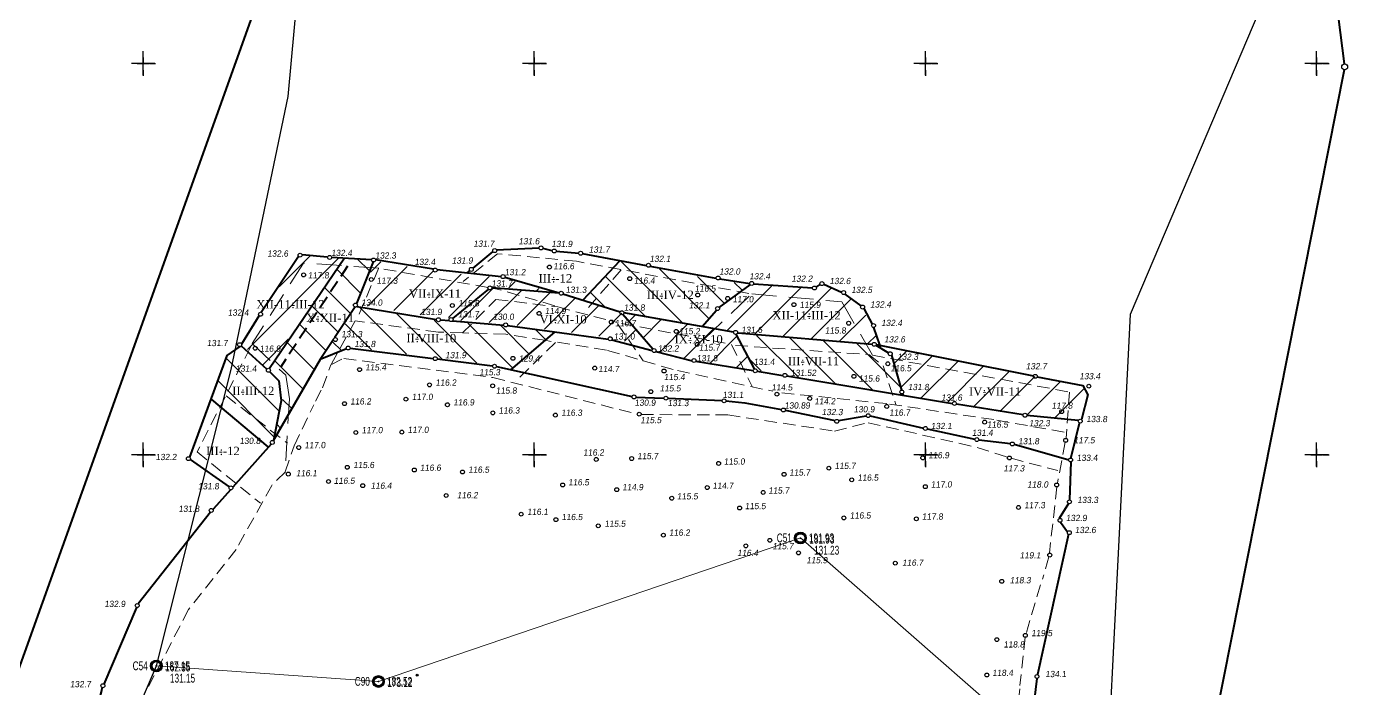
# Model space of a CAD drawing. Header units: millimetres. Extents: x 3232994 to 6468300, y 5635141 to 11269398.
# Drawn here: x 3233340 to 3234016, y 5635480 to 5635819 of the extents above; entities that cross this region are included whole.
import ezdxf
from ezdxf.enums import TextEntityAlignment as Align

# ---------------------------------------------------------------- set-up
doc = ezdxf.new("R2010")
doc.units = ezdxf.units.MM
doc.header["$LTSCALE"] = 2
doc.header["$PDMODE"] = 32
doc.header["$PDSIZE"] = 0.3
doc.linetypes.add('DASHED2', pattern=[9.525, 6.35, -3.175])
doc.linetypes.add('HIDDEN2', pattern=[4.7625, 3.175, -1.5875])
for name, color, linetype in [('в.доб.бровка', 7, 'Continuous'), ('ввскр.бровка', 7, 'Continuous'), ('вдб', 7, 'Continuous'), ('ВЫСОТЫ', 7, 'Continuous'), ('Гірничий відвід', 7, 'Continuous'), ('ИМЕНА', 7, 'Continuous'), ('Контур запасів', 7, 'Continuous'), ('кресты', 7, 'Continuous'), ('нвскр.бровка', 7, 'Continuous'), ('ндб', 7, 'Continuous'), ('ОШИБКИ', 7, 'Continuous'), ('ПИКЕТЫ', 7, 'Continuous'), ('ПРОМЫШЛЕННЫЕ', 7, 'Continuous'), ('ПУНКТЫ', 7, 'Continuous'), ('РЕЛЬЕФ', 7, 'Continuous')]:
    doc.layers.add(name, color=color, linetype=linetype)
doc.layers.add('вдбр', color=7, linetype='Continuous', lineweight=40)
doc.layers.add('ндбр', color=7, linetype='HIDDEN2', lineweight=20)
doc.styles.add('grad', font='grad.shx')
doc.styles.add('universw', font='universw.shx', dxfattribs={"oblique": 10})
doc.styles.add('user', font='symeteo.shx', dxfattribs={"height": 2.5})

# ---------------------------------------------------------------- blocks, each defined once
blk = doc.blocks.new('89_1')
h = blk.add_hatch(color=256)
h.paths.add_polyline_path([(-1.5, 0, 1), (1.5, 0, 1)])
h.paths.add_polyline_path([(1.1, 0, -1), (-1.1, 0, -1)], flags=16)
h.paths.add_polyline_path([(0.06, 0, -1), (-0.06, 0, -1)], flags=0)
for radius in [1.5, 1.1, 0.0622]:
    blk.add_circle((0, 0), radius)
at = {"color": 7, "linetype": 'Continuous', "style": 'user', "flags": 8}
blk.add_attdef('ddddd', (2.53, -1.14), '', height=2.5, dxfattribs=at)
at = {"color": 7, "linetype": 'Continuous', "style": 'grad', "oblique": 10, "width": 0.7}
for tag, p in [('P37', (6.48, 0.16)), ('P4', (6.45, -2.94))]:
    blk.add_attdef(tag, text='', height=2.5, dxfattribs=at).set_placement(p, align=Align.CENTER)
blk = doc.blocks.new('POINTINV')
at = {"layer": 'ПУНКТЫ', "color": 0, "linetype": 'Continuous'}
blk.add_point((0, 0), dxfattribs=at)
at = {"layer": 'ВЫСОТЫ', "color": 0, "style": 'grad', "width": 0.7}
blk.add_attdef('POINT_H', (1.6, -0.8), '', height=1.65, dxfattribs=at)
at = {"layer": 'ИМЕНА', "color": 0, "style": 'grad', "width": 0.7}
blk.add_attdef('POINT_NAM', text='', height=1.65, dxfattribs=at).set_placement((-1.6, -0.8), align=Align.RIGHT)
at = {"layer": 'ОШИБКИ', "color": 0, "linetype": 'Continuous', "style": 'grad', "width": 0.7, "flags": 1}
blk.add_attdef('POINT_MX', text='', height=1.65, dxfattribs=at).set_placement((-4.2077, 4.453385), align=Align.RIGHT)
blk.add_attdef('POINT_MY', (2.8923, 4.253385), '', height=1.65, dxfattribs=at)

msp = doc.modelspace()

# ---------------------------------------------------------------- hatches: boundary and pattern name
at = {"layer": 'ПИКЕТЫ', "linetype": 'Continuous'}
h = msp.add_hatch(color=7, dxfattribs=at)
edge = h.paths.add_edge_path()
edge.add_arc((3233540.13, 5635487.3), 0.48, 0, 360)

# ---------------------------------------------------------------- linework, layer by layer
at = {"color": 7}
for p, q in [((3233453.32, 5635653.87), (3233499.76, 5635700.31)), ((3233469.52, 5635685.79), (3233485.22, 5635701.49)), ((3233509.53, 5635700.11), (3233515.71, 5635693.94)), ((3233499.22, 5635694.71), (3233511.24, 5635682.68)), ((3233698.64, 5635663.46), (3233721.63, 5635686.45)), ((3233492.86, 5635685.35), (3233505.96, 5635672.25)), ((3233562.42, 5635668.68), (3233578.92, 5635685.18)), ((3233576.99, 5635667.54), (3233593.4, 5635683.95)), ((3233591.25, 5635666.07), (3233607.88, 5635682.71)), ((3233605.16, 5635664.27), (3233620.93, 5635680.05)), ((3233712.76, 5635661.86), (3233736.24, 5635685.34)), ((3233727.26, 5635660.65), (3233751.89, 5635685.28)), ((3233486.51, 5635675.98), (3233499.64, 5635662.85)), ((3233510.85, 5635675.22), (3233534.71, 5635651.36)), ((3233619.08, 5635662.47), (3233632.93, 5635676.33)), ((3233741.77, 5635659.44), (3233761.89, 5635679.56)), ((3233480.16, 5635666.62), (3233493.33, 5635653.45)), ((3233503.35, 5635667), (3233516.72, 5635653.63)), ((3233529.8, 5635671.98), (3233552.7, 5635649.08)), ((3233548.75, 5635668.75), (3233570.69, 5635646.81)), ((3233566.02, 5635667.19), (3233588.83, 5635644.38)), ((3233632.99, 5635660.67), (3233644.73, 5635672.41)), ((3233648.7, 5635668.53), (3233651.43, 5635671.26)), ((3233656.02, 5635660.13), (3233664.79, 5635668.9)), ((3233664.3, 5635652.69), (3233678.15, 5635666.54)), ((3233756.27, 5635658.23), (3233769.47, 5635671.43)), ((3233583.02, 5635665.91), (3233597.3, 5635651.63)), ((3233600.82, 5635663.83), (3233605.76, 5635658.88)), ((3233646.06, 5635658.02), (3233651.94, 5635663.91)), ((3233676.66, 5635649.34), (3233691.51, 5635664.18)), ((3233689.73, 5635646.7), (3233703.46, 5635660.42)), ((3233770.78, 5635657.02), (3233774.61, 5635660.85)), ((3233461.34, 5635646.17), (3233474.18, 5635659.02)), ((3233473.8, 5635657.26), (3233487.35, 5635643.71)), ((3233497, 5635657.63), (3233501.21, 5635653.43)), ((3233467.45, 5635647.9), (3233481.76, 5635633.59)), ((3233703.4, 5635644.64), (3233709.03, 5635650.28)), ((3233471.34, 5635628.3), (3233476.04, 5635623.59)), ((3233468.36, 5635615.56), (3233470.27, 5635613.65)), ((3233466.87, 5635609.19), (3233467.26, 5635608.8))]:
    msp.add_line(p, q, dxfattribs=at)
for p, q in [((3233514.75, 5635676.01), (3233534.98, 5635696.24)), ((3233516.34, 5635693.32), (3233521.61, 5635698.58)), ((3233528.2, 5635673.75), (3233548.35, 5635693.89)), ((3233644.46, 5635698.77), (3233675.76, 5635667.46)), ((3233663.96, 5635694.98), (3233689.09, 5635669.85)), ((3233541.66, 5635671.49), (3233562.56, 5635692.39)), ((3233556.07, 5635670.19), (3233577.02, 5635691.13)), ((3233586.98, 5635685.39), (3233590.22, 5635688.62)), ((3233636.47, 5635691.04), (3233656.72, 5635670.79)), ((3233683.47, 5635691.19), (3233696.97, 5635677.68)), ((3233702.26, 5635688.1), (3233706.15, 5635684.22)), ((3233601.29, 5635683.98), (3233602.29, 5635684.98)), ((3233628.98, 5635682.81), (3233635.94, 5635675.85)), ((3233735.19, 5635639.47), (3233713.62, 5635661.03)), ((3233754.08, 5635636.28), (3233730.76, 5635659.6)), ((3233772.98, 5635633.1), (3233747.9, 5635658.18)), ((3233786.88, 5635634.92), (3233765.05, 5635656.75)), ((3233776.63, 5635655.01), (3233777.38, 5635655.77)), ((3233784.11, 5635646.78), (3233790.47, 5635653.14)), ((3233442.82, 5635648.95), (3233469.36, 5635622.42)), ((3233716.06, 5635642.88), (3233710.36, 5635648.58)), ((3233787.72, 5635634.67), (3233803.55, 5635650.51)), ((3233797.7, 5635628.93), (3233816.64, 5635647.88)), ((3233811.24, 5635626.76), (3233829.73, 5635645.25)), ((3233824.79, 5635624.59), (3233842.81, 5635642.62)), ((3233838.33, 5635622.42), (3233855.9, 5635639.99)), ((3233438.48, 5635637.58), (3233466.83, 5635609.23)), ((3233851.88, 5635620.25), (3233868.99, 5635637.36)), ((3233866.13, 5635618.79), (3233880.97, 5635633.63))]:
    msp.add_line(p, q)
at = {"color": 7, "linetype": 'Continuous', "lineweight": 40}
for points in [[(3233502.96, 5635700.52), (3233464.57, 5635644.12)], [(3233517.55, 5635698.58), (3233509.13, 5635677.36)], [(3233558.2, 5635668.42), (3233584.38, 5635666.25)], [(3233660.55, 5635653.99), (3233645.36, 5635671.74)], [(3233586.34, 5635666.04), (3233610.41, 5635662.81)], [(3233774.66, 5635655.93), (3233781.1, 5635652.07)], [(3233782.61, 5635650.82), (3233787.76, 5635633.08)], [(3233788.32, 5635631.16), (3233788.56, 5635630.33)]]:
    msp.add_lwpolyline(points, dxfattribs=at)
at = {"color": 7, "linetype": 'HIDDEN2', "lineweight": 40}
msp.add_lwpolyline([(3233504.58, 5635696.45), (3233470.19, 5635644.66)], dxfattribs=at)
at = {"color": 7, "linetype": 'HIDDEN2', "lineweight": 20}
for points in [[(3233520.42, 5635695.21), (3233509.76, 5635670.28)], [(3233642.68, 5635666.67), (3233655.75, 5635648.02)], [(3233771.05, 5635651.23), (3233778.37, 5635645.41), (3233784.88, 5635625.67)]]:
    msp.add_lwpolyline(points, dxfattribs=at)
at = {"color": 7}
for centre in [(3233603.43, 5635705.74), (3233579.77, 5635704.34), (3233610.22, 5635704.16), (3233623.7, 5635703), (3233567.83, 5635694.76), (3233607.77, 5635695.93), (3233658.39, 5635696.87), (3233648.81, 5635690.02), (3233694, 5635690.36), (3233711.15, 5635687.58), (3233747.04, 5635687.47), (3233683.58, 5635681.66), (3233698.87, 5635679.89), (3233743.25, 5635685.24), (3233758.15, 5635682.93), (3233693.7, 5635674.75), (3233732.73, 5635676.73), (3233767.83, 5635675.51), (3233585.38, 5635666.37), (3233760.73, 5635667.24), (3233773.46, 5635666.04), (3233782, 5635651.62), (3233780.76, 5635646.5), (3233787.92, 5635632.08)]:
    msp.add_circle(centre, 1.01, dxfattribs=at)
at = {"layer": 'в.доб.бровка', "color": 7, "linetype": 'Continuous', "lineweight": 40}
for points in [[(3233509.29, 5635675.79), (3233550.02, 5635669.18)], [(3233552.03, 5635668.94), (3233556.6, 5635668.56)], [(3233610.41, 5635662.81), (3233637.82, 5635659.14)], [(3233639.68, 5635658.77), (3233660.25, 5635653.36)], [(3233662.17, 5635652.85), (3233680.7, 5635647.97)], [(3233682.43, 5635647.77), (3233711.95, 5635643.02)], [(3233713.94, 5635642.7), (3233727.11, 5635640.59)], [(3233713.94, 5635642.7), (3233727.11, 5635640.59)], [(3233729.07, 5635640.27), (3233813.82, 5635626.12)]]:
    msp.add_lwpolyline(points, dxfattribs=at)
at = {"layer": 'ввскр.бровка', "color": 7, "linetype": 'Continuous', "lineweight": 40}
for p, q in [((3233505.83, 5635654.47), (3233548.38, 5635649.27)), ((3233550.34, 5635649.06), (3233578.7, 5635645.4))]:
    msp.add_line(p, q, dxfattribs=at)
for points in [[(3233503.95, 5635654.14), (3233490.54, 5635648.72)], [(3233580.65, 5635645.06), (3233650.04, 5635629.78)], [(3233651.99, 5635629.51), (3233666.31, 5635628.98)], [(3233668.29, 5635628.9), (3233696.05, 5635627.68)], [(3233698.02, 5635627.53), (3233707.64, 5635626.47), (3233726.42, 5635623.19)], [(3233728.35, 5635622.83), (3233753.76, 5635617.5)], [(3233755.56, 5635617.48), (3233769.72, 5635619.92)], [(3233771.69, 5635619.89), (3233798.98, 5635613.61)], [(3233800.91, 5635613.18), (3233825.31, 5635607.98)], [(3233827.26, 5635607.65), (3233843.46, 5635605.79)], [(3233845.4, 5635605.42), (3233873.23, 5635597.47)], [(3233874.33, 5635596.35), (3233873.6, 5635576.92)], [(3233873.13, 5635575.07), (3233868.37, 5635567.36)], [(3233868.97, 5635565.5), (3233872.68, 5635560.62)], [(3233873.05, 5635559.31), (3233857.26, 5635487.57)], [(3233856.91, 5635485.64), (3233852.8, 5635451.87)]]:
    msp.add_lwpolyline(points, dxfattribs=at)
at = {"layer": 'вдб', "color": 7, "linetype": 'Continuous', "lineweight": 40}
for p, q in [((3233643.53, 5635699.03), (3233624.8, 5635679.08)), ((3233434.91, 5635628.27), (3233463.83, 5635603.98))]:
    msp.add_line(p, q, dxfattribs=at)
for points in [[(3233479.54, 5635701.32), (3233460.35, 5635672.79)], [(3233494.36, 5635700.94), (3233481.26, 5635702.17)], [(3233516.83, 5635699.69), (3233496.36, 5635700.77)], [(3233578.87, 5635703.89), (3233568.58, 5635695.44)], [(3233602.42, 5635705.68), (3233580.75, 5635704.58)], [(3233609.21, 5635704.22), (3233604.38, 5635705.43)], [(3233622.71, 5635702.85), (3233611.17, 5635703.82)], [(3233657.42, 5635696.59), (3233624.65, 5635702.66)], [(3233548.43, 5635694.85), (3233518.83, 5635699.7)], [(3233583.04, 5635690.99), (3233550.33, 5635694.59)], [(3233567.02, 5635694.16), (3233565.57, 5635692.96)], [(3233693.03, 5635690.09), (3233659.19, 5635696.27)], [(3233612.75, 5635682.54), (3233584.91, 5635690.55)], [(3233694.55, 5635675.29), (3233710.43, 5635686.88)], [(3233710.17, 5635687.36), (3233694.82, 5635689.78)], [(3233712.15, 5635687.44), (3233742.24, 5635685.34)], [(3233744.14, 5635685.7), (3233746.16, 5635686.97)], [(3233748.02, 5635687.25), (3233757.15, 5635683.03)], [(3233758.74, 5635682.11), (3233767, 5635676.09)], [(3233508.39, 5635675.61), (3233497.87, 5635659.76)], [(3233685.85, 5635665.54), (3233693.13, 5635673.92)], [(3233768.42, 5635674.69), (3233772.71, 5635666.71)], [(3233459.31, 5635671.16), (3233450.34, 5635656.47)], [(3233701.91, 5635662.72), (3233645.82, 5635672.57)], [(3233610.3, 5635662.73), (3233587.92, 5635643.46)], [(3233712.65, 5635643.88), (3233703.27, 5635661.61)], [(3233704.13, 5635662.32), (3233772.79, 5635656.53)], [(3233773.5, 5635665.03), (3233776.54, 5635656.24)], [(3233449.47, 5635655.33), (3233442.89, 5635650.76), (3233423.81, 5635598.78)], [(3233450.2, 5635655.72), (3233463.3, 5635643.81)], [(3233497.36, 5635658.99), (3233490.54, 5635648.72)], [(3233774.8, 5635656.43), (3233855.17, 5635640.27)], [(3233490.54, 5635648.72), (3233466.56, 5635607.15)], [(3233464.76, 5635642.43), (3233469.48, 5635637.84), (3233470.61, 5635627.54), (3233466.64, 5635607.29)], [(3233857.11, 5635639.89), (3233880.45, 5635635.35), (3233882.98, 5635630.68), (3233879.71, 5635618)], [(3233874.39, 5635598.08), (3233878.84, 5635616.2)], [(3233465.46, 5635605.47), (3233445.81, 5635583.44)], [(3233424.11, 5635597.64), (3233444.04, 5635583.63)], [(3233444.62, 5635582.09), (3233435.93, 5635572.35), (3233435.71, 5635572.08)], [(3233434.53, 5635570.59), (3233397.5, 5635523.78)], [(3233396.65, 5635521.96), (3233379.93, 5635482.78)], [(3233379.15, 5635480.94), (3233378.83, 5635480.21), (3233363.13, 5635420.09)]]:
    msp.add_lwpolyline(points, dxfattribs=at)
at = {"layer": 'вдбр', "color": 7, "linetype": 'Continuous', "lineweight": 40}
for points in [[(3233576.55, 5635684.61), (3233558.23, 5635669.73)], [(3233612.75, 5635682.57), (3233578.31, 5635685.38)], [(3233643.83, 5635672.81), (3233614.68, 5635682.16)], [(3233849.92, 5635620.33), (3233815.94, 5635625.78)], [(3233878.14, 5635617.43), (3233851.88, 5635620.09)]]:
    msp.add_lwpolyline(points, dxfattribs=at)
at = {"layer": 'Гірничий відвід', "color": 7, "linetype": 'Continuous', "lineweight": 40}
for points in [[(3233980.28, 5636064.57), (3234014.12, 5635799.79)], [(3233289.93, 5635360.72), (3233466.87, 5635855.06)], [(3234014.01, 5635796.82), (3233939.73, 5635422.18)]]:
    msp.add_lwpolyline(points, dxfattribs=at)
at = {"layer": 'Контур запасів', "color": 5}
for points in [[(3233500.56, 5636033.68), (3233531.12, 5636161.14), (3233677.57, 5636160.94), (3233863.62, 5636186.1), (3233938.34, 5636043.12), (3233976.25, 5635840.16), (3233904.73, 5635671.71), (3233892.02, 5635420.86), (3233850.77, 5635332.58), (3233782.32, 5635239.75), (3233681.44, 5635245.91)], [(3233461.27, 5635251.01), (3233461.15, 5635251.02), (3233358.47, 5635271.45), (3233358.83, 5635380.03), (3233406.88, 5635492.02), (3233445.08, 5635643.63), (3233474.1, 5635783.18), (3233485.44, 5635905.91), (3233500.56, 5636033.68)]]:
    msp.add_lwpolyline(points, dxfattribs=at)
at = {"layer": 'Контур запасів', "color": 5, "linetype": 'Continuous', "lineweight": 15}
msp.add_lwpolyline([(3233406.76, 5635492.03), (3233520.33, 5635484.08), (3233736.06, 5635557.44), (3233892.02, 5635420.86)], dxfattribs=at)
at = {"layer": 'кресты'}
for p, q in [((3233400, 5635800.32), (3233400, 5635806.33)), ((3233600, 5635800.32), (3233600, 5635806.33)), ((3233800, 5635800.32), (3233800, 5635806.33)), ((3234000, 5635800.32), (3234000, 5635806.33)), ((3233400, 5635800), (3233393.99, 5635800)), ((3233406.01, 5635800), (3233400, 5635800)), ((3233400, 5635793.99), (3233400, 5635800)), ((3233600, 5635800), (3233593.99, 5635800)), ((3233606.01, 5635800), (3233600, 5635800)), ((3233600, 5635793.99), (3233600, 5635800)), ((3233800, 5635800), (3233793.99, 5635800)), ((3233806.01, 5635800), (3233800, 5635800)), ((3233800, 5635793.99), (3233800, 5635800)), ((3234000, 5635800), (3233993.99, 5635800)), ((3234006.01, 5635800), (3234000, 5635800)), ((3234000, 5635793.99), (3234000, 5635800)), ((3233400, 5635600.32), (3233400, 5635606.33)), ((3233600, 5635600.32), (3233600, 5635606.33)), ((3233800, 5635600.32), (3233800, 5635606.33)), ((3234000, 5635600.32), (3234000, 5635606.33)), ((3233400, 5635600), (3233393.99, 5635600)), ((3233406.01, 5635600), (3233400, 5635600)), ((3233400, 5635593.99), (3233400, 5635600)), ((3233600, 5635600), (3233593.99, 5635600)), ((3233606.01, 5635600), (3233600, 5635600)), ((3233600, 5635593.99), (3233600, 5635600)), ((3233800, 5635600), (3233793.99, 5635600)), ((3233806.01, 5635600), (3233800, 5635600)), ((3233800, 5635593.99), (3233800, 5635600)), ((3234000, 5635600), (3233993.99, 5635600)), ((3234006.01, 5635600), (3234000, 5635600)), ((3234000, 5635593.99), (3234000, 5635600))]:
    msp.add_line(p, q, dxfattribs=at)
at = {"layer": 'кресты', "color": 7, "linetype": 'Continuous'}
for p, q in [((3233400, 5635797), (3233400, 5635803)), ((3233400, 5635797), (3233400, 5635803)), ((3233400, 5635803), (3233400, 5635800)), ((3233600, 5635797), (3233600, 5635803)), ((3233600, 5635803), (3233600, 5635800)), ((3233800, 5635797), (3233800, 5635803)), ((3233800, 5635797), (3233800, 5635803)), ((3233800, 5635803), (3233800, 5635800)), ((3234000, 5635797), (3234000, 5635803)), ((3234000, 5635803), (3234000, 5635800)), ((3233397, 5635800), (3233403, 5635800)), ((3233397, 5635800), (3233403, 5635800)), ((3233397, 5635800), (3233400, 5635800)), ((3233400, 5635796.67), (3233400, 5635793.67)), ((3233403.33, 5635800), (3233406.33, 5635800)), ((3233597, 5635800), (3233603, 5635800)), ((3233597, 5635800), (3233600, 5635800)), ((3233600, 5635796.67), (3233600, 5635793.67)), ((3233603.33, 5635800), (3233606.33, 5635800)), ((3233797, 5635800), (3233803, 5635800)), ((3233797, 5635800), (3233803, 5635800)), ((3233797, 5635800), (3233800, 5635800)), ((3233800, 5635796.67), (3233800, 5635793.67)), ((3233803.33, 5635800), (3233806.33, 5635800)), ((3233997, 5635800), (3234003, 5635800)), ((3233997, 5635800), (3234000, 5635800)), ((3234000, 5635796.67), (3234000, 5635793.67)), ((3234003.33, 5635800), (3234006.33, 5635800)), ((3233397, 5635600), (3233403, 5635600)), ((3233397, 5635600), (3233400, 5635600)), ((3233400, 5635597), (3233400, 5635603)), ((3233400, 5635603), (3233400, 5635600)), ((3233403.33, 5635600), (3233406.33, 5635600)), ((3233597, 5635600), (3233603, 5635600)), ((3233597, 5635600), (3233600, 5635600)), ((3233600, 5635597), (3233600, 5635603)), ((3233600, 5635603), (3233600, 5635600)), ((3233603.33, 5635600), (3233606.33, 5635600)), ((3233797, 5635600), (3233803, 5635600)), ((3233797, 5635600), (3233803, 5635600)), ((3233797, 5635600), (3233800, 5635600)), ((3233800, 5635597), (3233800, 5635603)), ((3233800, 5635597), (3233800, 5635603)), ((3233800, 5635603), (3233800, 5635600)), ((3233803.33, 5635600), (3233806.33, 5635600)), ((3233997, 5635600), (3234003, 5635600)), ((3233997, 5635600), (3234003, 5635600)), ((3233997, 5635600), (3234000, 5635600)), ((3234000, 5635597), (3234000, 5635603)), ((3234000, 5635597), (3234000, 5635603)), ((3234000, 5635603), (3234000, 5635600)), ((3234003.33, 5635600), (3234006.33, 5635600)), ((3233400, 5635596.67), (3233400, 5635593.67)), ((3233600, 5635596.67), (3233600, 5635593.67)), ((3233800, 5635596.67), (3233800, 5635593.67)), ((3234000, 5635596.67), (3234000, 5635593.67))]:
    msp.add_line(p, q, dxfattribs=at)
at = {"layer": 'кресты', "linetype": 'Continuous'}
for p, q in [((3233600, 5635797), (3233600, 5635803)), ((3233597, 5635800), (3233603, 5635800)), ((3233397, 5635600), (3233403, 5635600)), ((3233400, 5635597), (3233400, 5635603))]:
    msp.add_line(p, q, dxfattribs=at)
at = {"layer": 'кресты', "color": 5, "linetype": 'Continuous'}
for p, q in [((3234000, 5635797), (3234000, 5635803)), ((3233997, 5635800), (3234003, 5635800)), ((3233597, 5635600), (3233603, 5635600)), ((3233600, 5635597), (3233600, 5635603))]:
    msp.add_line(p, q, dxfattribs=at)
at = {"layer": 'кресты', "color": 7, "linetype": 'Continuous', "lineweight": 40}
msp.add_line((3233518.49, 5635486.45), (3233518.44, 5635486.13), dxfattribs=at)
at = {"layer": 'нвскр.бровка'}
msp.add_circle((3234014.31, 5635798.29), 1.51, dxfattribs=at)
at = {"layer": 'ндб', "color": 7, "linetype": 'HIDDEN2', "lineweight": 20}
for points in [[(3233709.77, 5635682.48), (3233621.58, 5635698.91), (3233581.27, 5635702.77), (3233563.65, 5635688.53)], [(3233576.33, 5635685.55), (3233520.48, 5635695.36)], [(3233644.34, 5635694.45), (3233625.55, 5635672.91)], [(3233610.56, 5635676.18), (3233581.08, 5635684.72), (3233578.31, 5635685.2)], [(3233454.89, 5635654.91), (3233427.64, 5635601.47), (3233459.99, 5635575.16)], [(3233610.83, 5635657.34), (3233590.36, 5635637.3)], [(3233702.85, 5635655.85), (3233770.53, 5635651.27)], [(3233772.84, 5635650.91), (3233873.64, 5635632.04), (3233871.89, 5635608.51), (3233871.86, 5635608.34)], [(3233442.42, 5635630.1), (3233473.8, 5635605.84)], [(3233871.48, 5635606.39), (3233867.47, 5635585.46)]]:
    msp.add_lwpolyline(points, dxfattribs=at)
at = {"layer": 'ндб', "color": 7, "linetype": 'DASHED2', "lineweight": 20}
for points in [[(3233520.48, 5635695.36), (3233482.02, 5635698), (3233455.76, 5635656.83), (3233473.03, 5635640.63), (3233474.79, 5635628.66), (3233472.68, 5635591.25)], [(3233686.78, 5635659.13), (3233711.15, 5635682.27), (3233757.26, 5635678.17), (3233772.98, 5635650.86)]]:
    msp.add_lwpolyline(points, dxfattribs=at)
at = {"layer": 'ндбр', "color": 7, "linetype": 'HIDDEN2', "lineweight": 20}
for points in [[(3233563.37, 5635662.32), (3233580.36, 5635679.41), (3233612, 5635675.54), (3233641.95, 5635667.72), (3233641.97, 5635667.68)], [(3233563.35, 5635662.32), (3233550.89, 5635662.69), (3233508.47, 5635668.45), (3233496.35, 5635646.43)], [(3233644.64, 5635667.11), (3233700.82, 5635656.36), (3233711.38, 5635634.89)], [(3233605.37, 5635658.5), (3233585.51, 5635661.67), (3233563.37, 5635662.32)], [(3233671, 5635643.59), (3233636.93, 5635653.47), (3233605.38, 5635658.5)], [(3233491.67, 5635634.25), (3233496.01, 5635645.99), (3233501.91, 5635648.95)], [(3233502.63, 5635649.22), (3233578.83, 5635639.48), (3233652.67, 5635620.78)], [(3233673.24, 5635643.08), (3233722.01, 5635632.44)], [(3233488.23, 5635627.33), (3233491.42, 5635633.91)], [(3233870.94, 5635611.53), (3233834.98, 5635617.96), (3233780.2, 5635626.11), (3233724.31, 5635631.91)], [(3233472.68, 5635591.28), (3233477.17, 5635604.56), (3233487.37, 5635625.57)], [(3233654.63, 5635620.54), (3233698.94, 5635620.32), (3233753.41, 5635612.1), (3233770.66, 5635616.39), (3233826.38, 5635603.76), (3233842, 5635598.75)], [(3233843.88, 5635598.19), (3233867.65, 5635591.94)], [(3233472.75, 5635591.25), (3233465.78, 5635584.34), (3233447.57, 5635551.52), (3233437, 5635538.23)], [(3233867.22, 5635583.58), (3233863.34, 5635549.66)], [(3233863.02, 5635547.86), (3233859.82, 5635536.4)], [(3233435.79, 5635536.7), (3233423.28, 5635520.96), (3233384.01, 5635445.55)], [(3233858.77, 5635533.45), (3233851.42, 5635508.56)], [(3233851.03, 5635506.65), (3233848.2, 5635482.07)], [(3233847.65, 5635473.99), (3233848.5, 5635482.44)]]:
    msp.add_lwpolyline(points, dxfattribs=at)
at = {"layer": 'ПИКЕТЫ', "color": 7}
for centre in [(3233480.26, 5635702.03), (3233495.36, 5635700.84), (3233517.83, 5635699.55), (3233549.34, 5635694.4), (3233584.04, 5635691.06), (3233577.3, 5635685.28), (3233613.76, 5635682.56), (3233508.59, 5635676.51), (3233644.81, 5635672.58), (3233460.07, 5635671.82), (3233551.02, 5635669.03), (3233557.45, 5635669.1), (3233498.36, 5635658.88), (3233638.82, 5635659.29), (3233702.9, 5635662.55), (3233449.36, 5635656.27), (3233661.26, 5635653.26), (3233773.79, 5635656.45), (3233589.09, 5635649.29), (3233681.69, 5635648.17), (3233464.09, 5635643.18), (3233630.92, 5635644.28), (3233666.34, 5635642.8), (3233712.95, 5635642.9), (3233728.11, 5635640.6), (3233728.11, 5635640.6), (3233724.02, 5635630.96), (3233740.86, 5635628.77), (3233780.22, 5635624.69), (3233814.83, 5635626.22), (3233830.26, 5635616.68), (3233879.14, 5635617.16), (3233466.06, 5635606.28), (3233423.17, 5635598), (3233444.88, 5635583.07), (3233434.85, 5635571.54), (3233396.99, 5635522.91), (3233379.43, 5635481.91)]:
    msp.add_circle(centre, 1.01, dxfattribs=at)
at = {"layer": 'ПИКЕТЫ'}
for centre in [(3233482.08, 5635691.93), (3233516.67, 5635689.61), (3233558.09, 5635676.27), (3233602.46, 5635672.26), (3233639.41, 5635667.84), (3233672.58, 5635663.05), (3233457.34, 5635654.44), (3233504.85, 5635654.55), (3233683.26, 5635656.39), (3233549.36, 5635649.11), (3233579.68, 5635645.23), (3233510.68, 5635643.51), (3233763.41, 5635640.07), (3233856.15, 5635640.09), (3233546.42, 5635635.7), (3233578.72, 5635635.2), (3233659.58, 5635632.24), (3233883.51, 5635635.04), (3233502.96, 5635626.11), (3233534.36, 5635628.41), (3233555.59, 5635625.56), (3233651, 5635629.55), (3233667.3, 5635628.9), (3233697.03, 5635627.58), (3233578.79, 5635621.39), (3233610.79, 5635620.26), (3233653.66, 5635620.72), (3233727.36, 5635622.88), (3233770.7, 5635620), (3233850.89, 5635620.18), (3233869.64, 5635622.04), (3233508.76, 5635611.37), (3233532.3, 5635611.57), (3233754.66, 5635617.08), (3233799.96, 5635613.45), (3233826.28, 5635607.76), (3233844.41, 5635605.52), (3233871.69, 5635607.36), (3233479.58, 5635603.66), (3233631.68, 5635597.6), (3233649.79, 5635598.04), (3233798.59, 5635598.38), (3233842.91, 5635598.35), (3233504.39, 5635593.58), (3233538.68, 5635592.19), (3233563.32, 5635591.18), (3233694.25, 5635595.57), (3233750.61, 5635593.12), (3233874.21, 5635597.33), (3233474.25, 5635590.11), (3233494.79, 5635586.32), (3233512.3, 5635584.2), (3233614.53, 5635584.56), (3233727.71, 5635589.98), (3233762.29, 5635587.16), (3233867.07, 5635584.56), (3233554.97, 5635579.16), (3233642.16, 5635582.13), (3233670.3, 5635577.76), (3233688.43, 5635583.21), (3233717.01, 5635580.73), (3233799.92, 5635583.68), (3233704.99, 5635572.78), (3233847.59, 5635573.06), (3233873.61, 5635575.94), (3233593.32, 5635569.6), (3233611.05, 5635566.79), (3233758.27, 5635567.7), (3233795.34, 5635567.23), (3233868.81, 5635566.47), (3233632.71, 5635563.64), (3233666.01, 5635558.9), (3233873.55, 5635560.16), (3233708.14, 5635553.39), (3233720.45, 5635556.26), (3233735.08, 5635549.8), (3233784.57, 5635544.59), (3233863.56, 5635548.7), (3233839.02, 5635535.28), (3233836.47, 5635505.48), (3233851.07, 5635507.64), (3233831.38, 5635487.39), (3233857, 5635486.62)]:
    msp.add_circle(centre, 0.989, dxfattribs=at)
at = {"layer": 'ПИКЕТЫ', "color": 7, "linetype": 'Continuous'}
msp.add_circle((3233540.13, 5635487.3, 163.64), 0.48, dxfattribs=at)
at = {"layer": 'РЕЛЬЕФ', "color": 7, "linetype": 'Continuous', "lineweight": 20}
msp.add_line((3233532.3, 5635488.15), (3233532.25, 5635488.15), dxfattribs=at)

# ---------------------------------------------------------------- block references
at = {"layer": 'ПРОМЫШЛЕННЫЕ', "color": 7, "linetype": 'Continuous', "xscale": 2, "yscale": 2, "zscale": 2, "rotation": 353.291126940981}
for p in [(3233736.06, 5635557.44), (3233406.76, 5635492.03), (3233520.33, 5635484.08)]:
    msp.add_blockref('89_1', p, dxfattribs=at)
at = {"layer": 'ПУНКТЫ', "color": 7, "linetype": 'Continuous', "xscale": 2.727815320212315, "yscale": 2.727815320212315, "zscale": 2.727815320212315}
for p, values in [((3233736.06, 5635557.43), {'POINT_NAM': 'C51', 'POINT_H': '191.93'}), ((3233406.76, 5635492.02), {'POINT_NAM': 'C54', 'POINT_H': '187.15'}), ((3233520.32, 5635484.07), {'POINT_NAM': 'C90', 'POINT_H': '182.52'})]:
    msp.add_blockref('POINTINV', p, dxfattribs=at).add_auto_attribs(values)

# ---------------------------------------------------------------- texts
at = {"color": 2, "char_height": 4.2899, "attachment_point": 1}
for s, insert, width in [('{\\fTimes New Roman|b0|i0|c0|p18;\\C7;III--12}', (3233602.14, 5635692.34), 6.2157), ('{\\fTimes New Roman|b0|i0|c0|p18;\\C7;VII-IX-11}', (3233535.9, 5635684.54), 25.9494), ('{\\fTimes New Roman|b0|i0|c0|p18;\\C7;III-IV-12}', (3233657.47, 5635683.88), 6.2157), ('{\\fTimes New Roman|b0|i0|c0|p18;\\C7;XII-11-III-12}', (3233457.88, 5635679.05), 19.8461), ('{\\fTimes New Roman|b0|i0|c0|p18;\\C7;XII-11-III-12}', (3233721.76, 5635673.43), 19.8461), ('{\\fTimes New Roman|b0|i0|c0|p18;\\C7;X-XII-11}', (3233483.4, 5635672.09), 19.8461), ('{\\fTimes New Roman|b0|i0|c0|p18;\\C7;VI-}', (3233602.64, 5635671.47), 6.2157), ('{\\fTimes New Roman|b0|i0|c0|p18;\\C7;XI-10}', (3233611.34, 5635671.41), 6.2157), ('{\\fTimes New Roman|b0|i0|c0|p18;\\C7;II-}', (3233534.61, 5635661.81), 6.2157), ('{\\fTimes New Roman|b0|i0|c0|p18;\\C7;VIII-10}', (3233540.31, 5635661.79), 6.2157), ('{\\fTimes New Roman|b0|i0|c0|p18;\\C7;IX-}', (3233671.7, 5635661.23), 6.2157), ('{\\fTimes New Roman|b0|i0|c0|p18;\\C7;XI-10}', (3233680.89, 5635661.17), 6.2157), ('{\\fTimes New Roman|b0|i0|c0|p18;\\C7;III-VII-11}', (3233729.62, 5635650.04), 6.2157), ('{\\fTimes New Roman|b0|i0|c0|p18;\\C7;II-III-12}', (3233445.53, 5635634.79), 6.2157), ('{\\fTimes New Roman|b0|i0|c0|p18;\\C7;IV-VII-11}', (3233822.26, 5635634.47), 6.2157), ('{\\fTimes New Roman|b0|i0|c0|p18;\\C7;III--12}', (3233432.19, 5635604.08), 6.2157)]:
    msp.add_mtext(s, dxfattribs=dict(at, insert=insert, width=width))
at = {"color": 7, "char_height": 4, "width": 1.2337, "attachment_point": 1}
for insert in [(3233609.11, 5635692.11), (3233545.36, 5635684.17), (3233664.36, 5635683.69), (3233475.81, 5635678.94), (3233488.6, 5635672.01), (3233609.95, 5635671.25), (3233739.75, 5635673.43), (3233539.34, 5635661.55), (3233679.01, 5635661.01), (3233736.46, 5635649.82), (3233450.26, 5635634.54), (3233829.33, 5635634.25), (3233439.16, 5635603.85)]:
    msp.add_mtext('{\\fTimes New Roman|b0|i0|c204|p18;:}', dxfattribs=dict(at, insert=insert))
at = {"style": 'universw', "oblique": 10}
for tag, p in [('131.7', (3233574.15, 5635706.31, 327.28)), ('131.6', (3233597.24, 5635707.53, 327.28)), ('131.9', (3233614.07, 5635706.16, 327.28)), ('131.9', (3233563.16, 5635697.68, 327.28)), ('131.7', (3233633.17, 5635703.28, 327.28)), ('132.1', (3233664.27, 5635698.59, 327.28)), ('132.0', (3233699.88, 5635692.08, 327.28)), ('132.4', (3233715.22, 5635689.62, 327.28)), ('132.2', (3233736.81, 5635688.4, 327.28)), ('132.6', (3233756.27, 5635687.22, 327.28)), ('132.5', (3233767.38, 5635682.68, 327.28)), ('132.1', (3233684.35, 5635674.78, 327.28)), ('132.4', (3233777.06, 5635675.25, 327.28)), ('132.4', (3233782.69, 5635665.78, 327.28)), ('132.3', (3233790.88, 5635648.52, 327.28)), ('131.8', (3233796.35, 5635633.02, 327.28))]:
    msp.add_attdef(tag, text='', height=3.2, dxfattribs=at).set_placement(p, align=Align.CENTER)
at = {"style": 'universw', "oblique": 6}
msp.add_attdef('130.0', (3233578.95, 5635668.97, 129.68), '', height=3.2, dxfattribs=at)
at = {"layer": 'ВЫСОТЫ', "style": 'universw', "oblique": 6}
for tag, p in [('132.6', (3233463.53, 5635701.26, 131.51)), ('132.4', (3233496.2, 5635701.56, 131.51)), ('132.3', (3233518.67, 5635700.27, 131.51)), ('132.4', (3233538.79, 5635697, 131.51)), ('117.8', (3233484.33, 5635690.13, 116.21)), ('131.2', (3233584.88, 5635691.79, 131.51)), ('116.6', (3233609.76, 5635694.79, 115.72)), ('117.3', (3233519.45, 5635687.39, 131.64)), ('131.7', (3233578.14, 5635686, 131.51)), ('116.4', (3233650.98, 5635687.46, 115.72)), ('116.5', (3233682.07, 5635683.35, 115.72)), ('131.3', (3233616.04, 5635682.77, 131.51)), ('117.0', (3233701.39, 5635677.89, 115.72)), ('132.4', (3233443.34, 5635671.06, 131.51)), ('134.0', (3233511.65, 5635676.17, 131.02)), ('131.9', (3233542.11, 5635671.42, 131.51)), ('131.7', (3233561.08, 5635670.26, 131.51)), ('115.8', (3233561.18, 5635675.88, 131.64)), ('114.9', (3233605.48, 5635671.9, 131.64)), ('131.8', (3233645.86, 5635673.65, 131.33)), ('115.9', (3233735.71, 5635675.04, 115.72)), ('116.7', (3233641.28, 5635665.67, 131.64)), ('131.3', (3233501.39, 5635660.09, 131.51)), ('131.0', (3233640.68, 5635658.89, 131.33)), ('115.2', (3233674.04, 5635661.53, 131.64)), ('131.6', (3233705.9, 5635662.22, 131.1)), ('115.8', (3233748.68, 5635661.95, 115.72)), ('131.7', (3233432.63, 5635655.51, 131.51)), ('116.9', (3233459.6, 5635652.64, 116.21)), ('132.2', (3233663.23, 5635652.75, 131.33)), ('115.7', (3233684.2, 5635653.2, 131.64)), ('115.4', (3233513.64, 5635643.07, 116.21)), ('131.8', (3233683.06, 5635647.74, 131.33)), ('131.4', (3233712.22, 5635645.92, 131.1)), ('116.5', (3233782.12, 5635642.62, 115.72)), ('131.4', (3233447.36, 5635642.42, 131.51)), ('115.3', (3233571.91, 5635640.57, 131.64)), ('114.7', (3233632.75, 5635642.22, 115.69)), ('115.4', (3233666.36, 5635638.13, 115.69)), ('131.52', (3233731.11, 5635640.27, 131.1)), ('131.5', (3233731.11, 5635640.27, 131.1)), ('115.6', (3233765.88, 5635637.37, 115.72)), ('116.2', (3233549.51, 5635635.31, 131.64)), ('115.8', (3233580.39, 5635631.21, 131.64)), ('114.5', (3233721.31, 5635632.85, 115.72)), ('116.2', (3233505.92, 5635625.68, 116.21)), ('117.0', (3233537.46, 5635628.02, 131.64)), ('116.9', (3233558.64, 5635625.18, 131.64)), ('130.9', (3233651.33, 5635625.02, 130.93)), ('131.3', (3233668.25, 5635624.84, 131.33)), ('131.1', (3233696.31, 5635629.05, 131.12)), ('130.89', (3233727.94, 5635623.59, 130.89)), ('114.2', (3233743.26, 5635625.71, 115.72)), ('116.3', (3233581.84, 5635621.07, 131.64)), ('116.3', (3233613.82, 5635619.9, 131.64)), ('130.9', (3233763.32, 5635621.65, 130.86)), ('116.7', (3233781.5, 5635619.97, 116.92)), ('133.8', (3233882.22, 5635616.66, 133.38)), ('117.0', (3233511.79, 5635611.01, 116.95)), ('117.0', (3233535.33, 5635611.15, 117)), ('132.1', (3233802.87, 5635613.08, 132.12)), ('131.4', (3233823.84, 5635609.66, 131.37)), ('116.5', (3233831.54, 5635613.87, 116.92)), ('130.8', (3233449.33, 5635605.51, 131.51)), ('117.0', (3233482.54, 5635603.35, 115.6)), ('131.8', (3233847.46, 5635605.31, 131.84)), ('132.2', (3233406.44, 5635597.24, 131.51)), ('116.2', (3233625.02, 5635599.57, 116.2)), ('115.7', (3233652.7, 5635597.73, 115.69)), ('116.9', (3233801.46, 5635598.15, 116.92)), ('133.4', (3233877.35, 5635596.86, 133.38)), ('115.6', (3233507.52, 5635593.16, 115.6)), ('116.6', (3233541.64, 5635591.78, 131.64)), ('116.5', (3233566.31, 5635590.78, 131.64)), ('115.0', (3233696.96, 5635594.96, 114.7)), ('115.7', (3233730.42, 5635589.37, 114.7)), ('115.7', (3233753.6, 5635592.67, 115.72)), ('131.8', (3233428.14, 5635582.3, 131.51)), ('116.5', (3233617.38, 5635584.31, 116.54)), ('114.9', (3233645.04, 5635581.86, 114.91)), ('114.7', (3233691.15, 5635582.6, 114.7)), ('116.5', (3233765.28, 5635586.7, 115.72)), ('117.0', (3233802.84, 5635583.24, 117.83)), ('115.5', (3233673.01, 5635577.15, 114.7)), ('115.7', (3233719.72, 5635580.12, 114.7)), ('133.3', (3233877.67, 5635575.29, 133.32)), ('131.8', (3233418.12, 5635570.78, 131.51)), ('116.1', (3233596.4, 5635569.26, 116.09)), ('115.5', (3233707.7, 5635572.17, 114.7)), ('117.3', (3233850.51, 5635572.63, 117.83)), ('116.5', (3233614, 5635566.57, 116.46)), ('115.5', (3233635.99, 5635563.16, 115.53)), ('116.5', (3233761.37, 5635567.37, 116.54)), ('117.8', (3233798.27, 5635566.8, 117.83)), ('132.9', (3233871.87, 5635566.08, 132.91)), ('116.2', (3233668.96, 5635558.59, 116.2)), ('132.6', (3233876.45, 5635559.93, 132.61)), ('132.9', (3233380.26, 5635522.14, 131.51)), ('118.8', (3233839.94, 5635501.45, 118.77)), ('119.5', (3233854.16, 5635507.24, 119.53)), ('132.7', (3233362.7, 5635481.14, 131.51)), ('118.4', (3233834.17, 5635486.93, 118.35)), ('134.1', (3233861.31, 5635486.29, 134.08))]:
    msp.add_attdef(tag, p, '', height=3.2, dxfattribs=at)
at = {"layer": 'ВЫСОТЫ', "style": 'universw', "oblique": 10}
for tag, p in [('132.6', (3233784.2, 5635657.39, 327.28)), ('131.8', (3233513.34, 5635655.02, 327.28)), ('131.9', (3233559.77, 5635649.36, 327.28)), ('129.4', (3233597.35, 5635647.59, 327.28)), ('132.7', (3233856.62, 5635643.62, 327.28)), ('133.4', (3233883.99, 5635638.56, 327.28)), ('115.5', (3233669.48, 5635632.36, 115.54)), ('131.6', (3233813.35, 5635627.64, 327.28)), ('117.8', (3233869.79, 5635623.49, 118.02)), ('115.5', (3233659.56, 5635616.13, 115.54)), ('132.3', (3233752.28, 5635620.23, 132.34)), ('132.3', (3233858.24, 5635614.54, 327.28)), ('117.5', (3233881.15, 5635605.8, 118.02)), ('116.1', (3233483.49, 5635588.98, 327.28)), ('117.3', (3233845.2, 5635591.44, 117.29)), ('116.5', (3233502.82, 5635585.12, 116.54)), ('116.4', (3233521.7, 5635582.6, 327.28)), ('118.0', (3233857.33, 5635583.2, 118.02)), ('116.2', (3233565.79, 5635577.75, 327.28)), ('116.4', (3233709.08, 5635548.22, 116.36)), ('115.7', (3233727.11, 5635551.67, 116.36)), ('115.9', (3233744.45, 5635544.5, 327.28)), ('116.7', (3233793.41, 5635543.23, 327.28)), ('119.1', (3233853.49, 5635546.97, 119.11)), ('118.3', (3233848.44, 5635534.23, 118.25))]:
    msp.add_attdef(tag, text='', height=3.2, dxfattribs=at).set_placement(p, align=Align.CENTER)
at = {"layer": 'ВЫСОТЫ', "color": 0, "style": 'grad', "width": 0.7}
for tag, p in [('181.93', (3233740.61, 5635554.61)), ('162.85', (3233411.31, 5635489.2)), ('173.12', (3233524.87, 5635481.25))]:
    msp.add_attdef(tag, p, '', height=4.5, dxfattribs=at)
at = {"layer": 'ИМЕНА', "color": 0, "style": 'grad', "width": 0.7}
for tag, p in [('131.23', (3233755.92, 5635548.94)), ('131.15', (3233426.62, 5635483.53))]:
    msp.add_attdef(tag, text='', height=4.5, dxfattribs=at).set_placement(p, align=Align.RIGHT)

doc.saveas('drawing.dxf')
